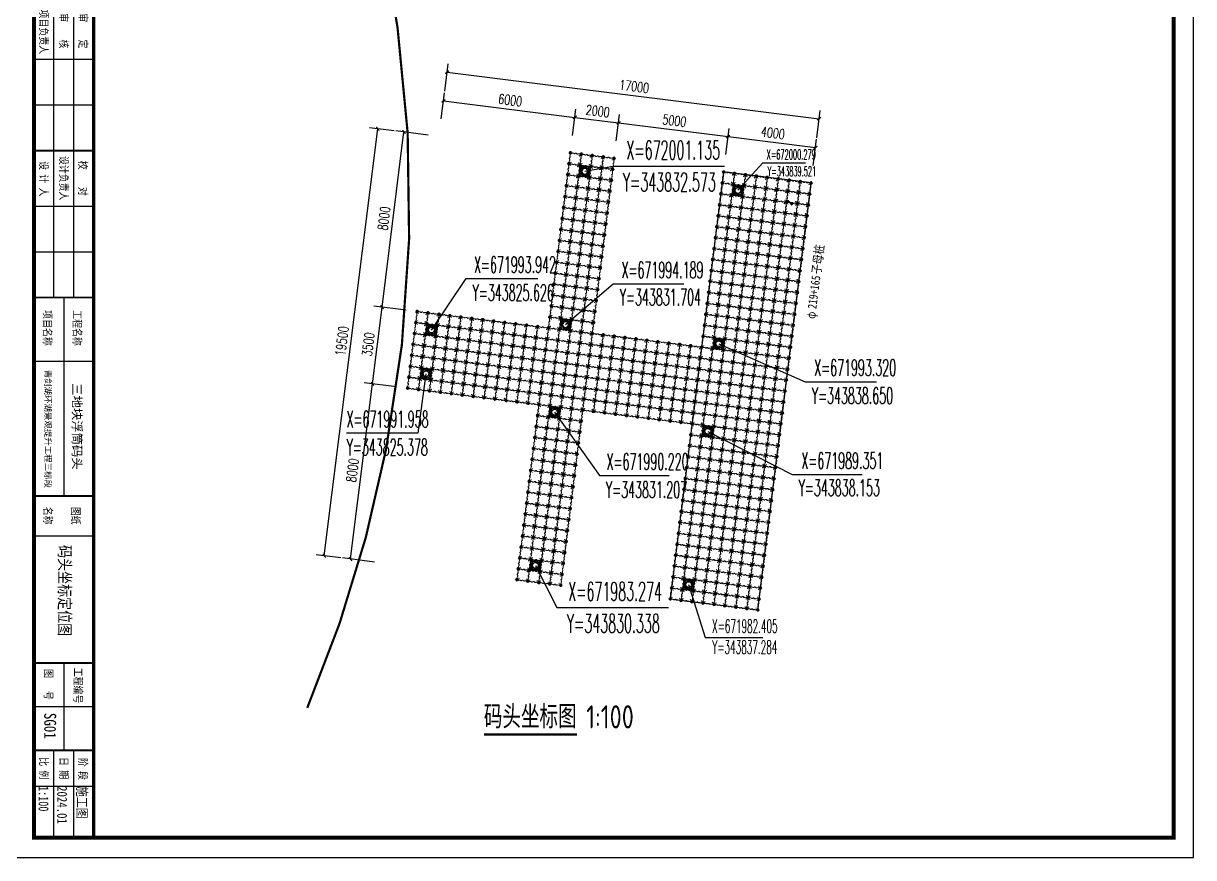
# Model space of a CAD drawing. Extents: x 343640352 to 343860175, y 671810750 to 672046431.
# Drawn here: x 343807129 to 343860175, y 671970036 to 672007836 of the extents above; entities that cross this region are included whole.
import ezdxf

# ---------------------------------------------------------------- set-up
doc = ezdxf.new("R2010")
doc.units = 0
doc.header["$LTSCALE"] = 1000
doc.linetypes.add('DASH', pattern=[0.35, 0.25, -0.1])
doc.layers.add('2维浮筒', color=7, linetype='Continuous', lineweight=5)
for name, color, linetype in [('DIM_COOR', 3, 'Continuous'), ('DIM_SYMB', 3, 'Continuous'), ('PUB_DIM', 3, 'Continuous'), ('PUB_TEXT', 7, 'Continuous'), ('W-_ANTICOLLISION防撞措施', 121, 'Continuous'), ('W-MOUNTING固定方式', 5, 'Continuous'), ('蓝色浮筒', 150, 'Continuous')]:
    doc.layers.add(name, color=color, linetype=linetype)
doc.styles.add('-宋体', font='', dxfattribs={"width": 0.8})
doc.styles.add('_TCH_DIM', font='SIMPLEX.shx', dxfattribs={"width": 0.7, "bigfont": 'GBCBIG.shx'})
doc.styles.add('_TCH_DIM_T3', font='SIMPLEX.shx', dxfattribs={"width": 0.705882, "bigfont": 'hztxt.shx'})
doc.styles.get("Standard").update_dxf_attribs({"font": ''})
doc.styles.add('TSSD_Dimension', font='tssdeng.shx', dxfattribs={"width": 0.8, "bigfont": 'hztxt.shx'})
doc.styles.add('图框', font='')
doc.styles.add('黑体', font='simhei.ttf', dxfattribs={"width": 0.8})
doc.styles.get('-宋体').set_extended_font_data('SimSun')
doc.styles.get('Standard').set_extended_font_data('SimSun')
doc.styles.get('图框').set_extended_font_data('SimSun')
doc.dimstyles.new('_TCH_ARCH&&150', dxfattribs={"dimtxt": 446.25, "dimasz": 150, "dimexe": 375, "dimexo": 450, "dimgap": 189.375, "dimtad": 1, "dimdec": 0, "dimzin": 0, "dimdsep": 46, "dimtxsty": '_TCH_DIM_T3', "dimblk": 'ARCHTICK', "dimcen": 0.09, "dimclrt": 7, "dimazin": 2, "dimtfac": 1, "dimtdec": 0, "dimtix": 1, "dimtmove": 2, "dimatfit": 3, "dimfxl": 0, "dimtolj": 1, "dimtzin": 0, "dimarcsym": 0})

# ---------------------------------------------------------------- blocks, each defined once
blk = doc.blocks.new('$TITLEBLK$00000187')
for p, q in [((-196, 0), (-196, 15)), ((-184.5, 0), (-184.5, 15)), ((-159, 0), (-159, 15)), ((-147.5, 0), (-147.5, 15)), ((-120, 0), (-120, 15)), ((-76, 0), (-76, 15)), ((-33, 0), (-33, 15)), ((-13, 0), (-13, 15)), ((0, 0), (0, 15)), ((-136, 10), (-210, 10)), ((0, 10), (-22, 10)), ((-136, 7.5), (-86, 7.5)), ((-44, 7.5), (-22, 7.5)), ((-136, 5), (-210, 5)), ((0, 5), (-22, 5))]:
    blk.add_line(p, q)
for points, const_width in [([(-408.03, 0), (-408.03, 15), (0, 15)], 0.8), ([(-210, 0), (-210, 15)], 0.5), ([(-173, 0), (-173, 15)], 0.5), ([(-136, 0), (-136, 15)], 0.5), ([(-86, 0), (-86, 15)], 0.5), ([(-44, 0), (-44, 15)], 0.5), ([(-22, 0), (-22, 15)], 0.5)]:
    blk.add_lwpolyline(points, dxfattribs=dict(const_width=const_width))
at = {"style": '图框', "width": 0.8}
for s, p in [('审    定', (-207.53, 11.34)), ('校    对', (-170.43, 11.27)), ('工程名称', (-132.8, 9.86)), ('工程编号', (-42.79, 10.08)), ('阶 段', (-20.12, 11.27)), ('图纸', (-83.31, 9.46)), ('审    核', (-207.55, 6.48)), ('设计负责人', (-171.62, 6.48)), ('日 期', (-20.31, 6.48)), ('项目负责人', (-208.49, 1.42)), ('设 计 人', (-170.33, 1.42)), ('项目名称', (-132.8, 2.36)), ('名称', (-83.31, 2.46)), ('图   号', (-42.46, 2.6)), ('比 例', (-20.27, 1.42))]:
    blk.add_text(s, height=2, dxfattribs=at).set_placement(p)
for tag, p in [('审定人', (-193.68, 10.95)), ('校对', (-155.51, 10.92)), ('审核人', (-193.68, 6.03)), ('设计负责人', (-158.64, 6.23)), ('项目负责人', (-195.69, 1.11)), ('设计人', (-156.48, 1.18))]:
    blk.add_attdef(tag, p, '', height=3)
for tag, p, height, style, width in [('阶段', (-12.96, 10.81), 2.5, '黑体', 0.8), ('图名', (-73.67, 6.22), 3, '-宋体', 0.8), ('日期', (-12.96, 5.8), 2.5, '黑体', 0.8), ('图号', (-31.44, 2.55), 3, '_TCH_DIM', 0.7), ('比例', (-12.96, 1.14), 2.5, '黑体', 0.8)]:
    blk.add_attdef(tag, p, '', height=height, dxfattribs=dict(style=style, width=width))
at = {"layer": 'PUB_TEXT'}
for s, height, p in [('三地块浮筒码头', 2.278, (-114.42, 9.68)), ('青剑湖环湖景观提升工程三标段', 1.519, (-117.82, 2.73))]:
    blk.add_text(s, height=height, dxfattribs=at).set_placement(p)
blk = doc.blocks.new('rgthtyjyuk')
blk.add_lwpolyline([(0, 0), (420, 0), (420, 297), (0, 297)], close=True)
at = {"const_width": 1}
blk.add_lwpolyline([(6.97, 5), (415, 5), (415, 292), (6.97, 292)], close=True, dxfattribs=at)
at = {"const_width": 0.8}
blk.add_lwpolyline([(415, 20), (6.97, 20)], dxfattribs=at)
blk = doc.blocks.new('浮筒')
at = {"layer": '2维浮筒', "color": 150, "lineweight": 0}
for p, q in [((-49, 527), (-27, 549)), ((27, 549), (55, 521)), ((473, 549), (445, 521)), ((527, 549), (549, 527)), ((-49, 473), (-21, 445)), ((-49, 27), (-21, 55)), ((-16, 304), (-16, 326)), ((-16, 196), (-16, 174)), ((-13, 333), (-3, 345)), ((-13, 297), (16, 264)), ((-13, 203), (16, 236)), ((-13, 167), (-3, 155)), ((0, 351), (0, 395)), ((0, 105), (0, 149)), ((19, 242), (19, 258)), ((55, 479), (21, 445)), ((55, 21), (21, 55)), ((149, 500), (105, 500)), ((171, 484), (155, 497)), ((193, 481), (177, 481)), ((199, 484), (232, 513)), ((203, -13), (236, 16)), ((261, 516), (239, 516)), ((258, 19), (242, 19)), ((297, -13), (264, 16)), ((301, 484), (268, 513)), ((307, 481), (323, 481)), ((329, 484), (345, 497)), ((395, 500), (351, 500)), ((479, 445), (445, 479)), ((479, 55), (445, 21)), ((481, 307), (481, 323)), ((481, 193), (481, 177)), ((484, 329), (497, 345)), ((484, 301), (513, 268)), ((484, 199), (513, 232)), ((484, 171), (497, 155)), ((500, 351), (500, 395)), ((500, 105), (500, 149)), ((516, 239), (516, 261)), ((549, 473), (521, 445)), ((549, 27), (521, 55)), ((-27, -49), (-49, -27)), ((27, -49), (55, -21)), ((149, 0), (105, 0)), ((167, -13), (155, -3)), ((196, -16), (174, -16)), ((304, -16), (326, -16)), ((333, -13), (345, -3)), ((395, 0), (351, 0)), ((473, -49), (445, -21)), ((549, -27), (527, -49))]:
    blk.add_line(p, q, dxfattribs=at)
for centre in [(71, 89), (76, 415), (80, 80), (85, 424), (89, 71), (407, 65), (415, 76), (420, 420), (424, 85), (435, 93)]:
    blk.add_circle(centre, 3.5, dxfattribs=at)
for centre, radius, start, end in [((0, 522), 38, 45, 135), ((0, 524), 7, 0, 180), ((500, 522), 38, 45, 135), ((500, 524), 7, 0, 180), ((-22, 500), 38, 135, 225), ((-22, 0), 38, 135, 225), ((-24, 500), 7, 90, 270), ((-24, 0), 7, 90, 270), ((0, 500), 25, 106.2602, 163.7398), ((0, 500), 25, 196.2602, 253.7398), ((0, 0), 25, 106.2602, 163.7398), ((-70, 395), 70, 0, 45), ((-70, 105), 70, 315, 0), ((-6, 326), 10, 137.7263, 180), ((-6, 304), 10, 180, 222.2737), ((-6, 196), 10, 137.7263, 180), ((-6, 174), 10, 180, 222.2737), ((0, 476), 7, 180, 0), ((0, 24), 7, 0, 180), ((-10, 351), 10, 317.7263, 0), ((-10, 149), 10, 0, 42.2737), ((70, 395), 70, 135, 180), ((70, 105), 70, 180, 225), ((0, 500), 25, 16.2602, 73.7398), ((0, 500), 25, 286.2602, 343.7398), ((0, 0), 25, 16.2602, 73.7398), ((9, 258), 10, 0, 42.2737), ((9, 242), 10, 317.7263, 0), ((24, 500), 7, 270, 90), ((24, 0), 7, 270, 90), ((105, 570), 70, 225, 270), ((105, 430), 70, 90, 135), ((105, 70), 70, 225, 270), ((149, 490), 10, 47.7263, 90), ((177, 491), 10, 227.7263, 270), ((193, 491), 10, 270, 312.2737), ((239, 506), 10, 90, 132.2737), ((242, 9), 10, 90, 132.2737), ((258, 9), 10, 47.7263, 90), ((261, 506), 10, 47.7263, 90), ((307, 491), 10, 227.7263, 270), ((323, 491), 10, 270, 312.2737), ((351, 490), 10, 90, 132.2737), ((395, 570), 70, 270, 315), ((395, 430), 70, 45, 90), ((395, 70), 70, 270, 315), ((476, 500), 7, 90, 270), ((476, 0), 7, 90, 270), ((500, 500), 25, 106.2602, 163.7398), ((500, 500), 25, 196.2602, 253.7398), ((500, 0), 25, 106.2602, 163.7398), ((430, 395), 70, 0, 45), ((430, 105), 70, 315, 0), ((491, 323), 10, 137.7263, 180), ((491, 307), 10, 180, 222.2737), ((491, 193), 10, 137.7263, 180), ((491, 177), 10, 180, 222.2737), ((500, 476), 7, 180, 0), ((500, 24), 7, 0, 180), ((490, 351), 10, 317.7263, 0), ((490, 149), 10, 0, 42.2737), ((570, 395), 70, 135, 180), ((570, 105), 70, 180, 225), ((500, 500), 25, 16.2602, 73.7398), ((500, 500), 25, 286.2602, 343.7398), ((500, 0), 25, 16.2602, 73.7398), ((506, 261), 10, 0, 42.2737), ((506, 239), 10, 317.7263, 0), ((524, 500), 7, 270, 90), ((524, 0), 7, 270, 90), ((522, 500), 38, 315, 45), ((522, 0), 38, 315, 45), ((0, -22), 38, 225, 315), ((0, 0), 25, 196.2602, 253.7398), ((0, -24), 7, 180, 0), ((0, 0), 25, 286.2602, 343.7398), ((105, -70), 70, 90, 135), ((149, -10), 10, 47.7263, 90), ((174, -6), 10, 227.7263, 270), ((196, -6), 10, 270, 312.2737), ((304, -6), 10, 227.7263, 270), ((326, -6), 10, 270, 312.2737), ((351, -10), 10, 90, 132.2737), ((395, -70), 70, 45, 90), ((500, -22), 38, 225, 315), ((500, 0), 25, 196.2602, 253.7398), ((500, -24), 7, 180, 0), ((500, 0), 25, 286.2602, 343.7398)]:
    blk.add_arc(centre, radius, start, end, dxfattribs=at)
at = {"layer": '蓝色浮筒'}
for centre, radius, start, end in [((-25, 500), 5, 84.2608, 275.7392), ((-25, 0), 5, 84.2608, 275.7392), ((0, 500), 25, 101.4783, 168.5217), ((0, 500), 25, 191.4783, 258.5217), ((0, 0), 25, 101.4783, 168.5217), ((0, 525), 5, 354.2608, 185.7392), ((0, 475), 5, 174.2608, 5.7392), ((0, 25), 5, 354.2608, 185.7392), ((0, 500), 25, 11.4783, 78.5217), ((0, 500), 25, 281.4783, 348.5217), ((0, 0), 25, 11.4783, 78.5217), ((25, 500), 5, 264.2608, 95.7392), ((25, 0), 5, 264.2608, 95.7392), ((475, 500), 5, 84.2608, 275.7392), ((475, 0), 5, 84.2608, 275.7392), ((500, 500), 25, 101.4783, 168.5217), ((500, 500), 25, 191.4783, 258.5217), ((500, 0), 25, 101.4783, 168.5217), ((500, 525), 5, 354.2608, 185.7392), ((500, 475), 5, 174.2608, 5.7392), ((500, 25), 5, 354.2608, 185.7392), ((500, 500), 25, 11.4783, 78.5217), ((500, 500), 25, 281.4783, 348.5217), ((500, 0), 25, 11.4783, 78.5217), ((525, 500), 5, 264.2608, 95.7392), ((525, 0), 5, 264.2608, 95.7392), ((0, 0), 25, 191.4783, 258.5217), ((0, -25), 5, 174.2608, 5.7392), ((0, 0), 25, 281.4783, 348.5217), ((500, 0), 25, 191.4783, 258.5217), ((500, -25), 5, 174.2608, 5.7392), ((500, 0), 25, 281.4783, 348.5217)]:
    blk.add_arc(centre, radius, start, end, dxfattribs=at)
blk = doc.blocks.new('*U62')
at = {"layer": '蓝色浮筒', "rotation": 180.0000000383531}
blk.add_blockref('浮筒', (250, 250), dxfattribs=at)
blk = doc.blocks.new('*U63')
at = {"layer": 'W-_ANTICOLLISION防撞措施', "color": 0, "linetype": 'ByBlock', "lineweight": -2, "transparency": 16777216}
for p in [(0, 0), (500, 0), (1000, 0), (1500, 0), (2000, 0), (2500, 0), (3000, 0), (3500, 0), (4000, 0), (4500, 0), (5000, 0), (5500, 0), (6000, 0), (6500, 0), (7000, 0), (7500, 0), (8000, 0), (8500, 0), (9000, 0), (9500, 0), (10000, 0), (10500, 0), (11000, 0), (11500, 0), (12000, 0), (12500, 0), (13000, 0), (13500, 0), (14000, 0), (14500, 0), (15000, 0), (15500, 0), (16000, 0), (16500, 0), (17000, 0), (17500, 0), (18000, 0), (18500, 0), (19000, 0), (0, -500), (500, -500), (1000, -500), (1500, -500), (2000, -500), (2500, -500), (3000, -500), (3500, -500), (4000, -500), (4500, -500), (5000, -500), (5500, -500), (6000, -500), (6500, -500), (7000, -500), (7500, -500), (8000, -500), (8500, -500), (9000, -500), (9500, -500), (10000, -500), (10500, -500), (11000, -500), (11500, -500), (12000, -500), (12500, -500), (13000, -500), (13500, -500), (14000, -500), (14500, -500), (15000, -500), (15500, -500), (16000, -500), (16500, -500), (17000, -500), (17500, -500), (18000, -500), (18500, -500), (19000, -500), (0, -1000), (500, -1000), (1000, -1000), (1500, -1000), (2000, -1000), (2500, -1000), (3000, -1000), (3500, -1000), (4000, -1000), (4500, -1000), (5000, -1000), (5500, -1000), (6000, -1000), (6500, -1000), (7000, -1000), (7500, -1000), (8000, -1000), (8500, -1000), (9000, -1000), (9500, -1000), (10000, -1000), (10500, -1000), (11000, -1000), (11500, -1000), (12000, -1000), (12500, -1000), (13000, -1000), (13500, -1000), (14000, -1000), (14500, -1000), (15000, -1000), (15500, -1000), (16000, -1000), (16500, -1000), (17000, -1000), (17500, -1000), (18000, -1000), (18500, -1000), (19000, -1000), (0, -1500), (500, -1500), (1000, -1500), (1500, -1500), (2000, -1500), (2500, -1500), (3000, -1500), (3500, -1500), (4000, -1500), (4500, -1500), (5000, -1500), (5500, -1500), (6000, -1500), (6500, -1500), (7000, -1500), (7500, -1500), (8000, -1500), (8500, -1500), (9000, -1500), (9500, -1500), (10000, -1500), (10500, -1500), (11000, -1500), (11500, -1500), (12000, -1500), (12500, -1500), (13000, -1500), (13500, -1500), (14000, -1500), (14500, -1500), (15000, -1500), (15500, -1500), (16000, -1500), (16500, -1500), (17000, -1500), (17500, -1500), (18000, -1500), (18500, -1500), (19000, -1500), (0, -2000), (500, -2000), (1000, -2000), (1500, -2000), (2000, -2000), (2500, -2000), (3000, -2000), (3500, -2000), (4000, -2000), (4500, -2000), (5000, -2000), (5500, -2000), (6000, -2000), (6500, -2000), (7000, -2000), (7500, -2000), (8000, -2000), (8500, -2000), (9000, -2000), (9500, -2000), (10000, -2000), (10500, -2000), (11000, -2000), (11500, -2000), (12000, -2000), (12500, -2000), (13000, -2000), (13500, -2000), (14000, -2000), (14500, -2000), (15000, -2000), (15500, -2000), (16000, -2000), (16500, -2000), (17000, -2000), (17500, -2000), (18000, -2000), (18500, -2000), (19000, -2000), (0, -2500), (500, -2500), (1000, -2500), (1500, -2500), (2000, -2500), (2500, -2500), (3000, -2500), (3500, -2500), (4000, -2500), (4500, -2500), (5000, -2500), (5500, -2500), (6000, -2500), (6500, -2500), (7000, -2500), (7500, -2500), (8000, -2500), (8500, -2500), (9000, -2500), (9500, -2500), (10000, -2500), (10500, -2500), (11000, -2500), (11500, -2500), (12000, -2500), (12500, -2500), (13000, -2500), (13500, -2500), (14000, -2500), (14500, -2500), (15000, -2500), (15500, -2500), (16000, -2500), (16500, -2500), (17000, -2500), (17500, -2500), (18000, -2500), (18500, -2500), (19000, -2500), (0, -3000), (500, -3000), (1000, -3000), (1500, -3000), (2000, -3000), (2500, -3000), (3000, -3000), (3500, -3000), (4000, -3000), (4500, -3000), (5000, -3000), (5500, -3000), (6000, -3000), (6500, -3000), (7000, -3000), (7500, -3000), (8000, -3000), (8500, -3000), (9000, -3000), (9500, -3000), (10000, -3000), (10500, -3000), (11000, -3000), (11500, -3000), (12000, -3000), (12500, -3000), (13000, -3000), (13500, -3000), (14000, -3000), (14500, -3000), (15000, -3000), (15500, -3000), (16000, -3000), (16500, -3000), (17000, -3000), (17500, -3000), (18000, -3000), (18500, -3000), (19000, -3000), (0, -3500), (500, -3500), (1000, -3500), (1500, -3500), (2000, -3500), (2500, -3500), (3000, -3500), (3500, -3500), (4000, -3500), (4500, -3500), (5000, -3500), (5500, -3500), (6000, -3500), (6500, -3500), (7000, -3500), (7500, -3500), (8000, -3500), (8500, -3500), (9000, -3500), (9500, -3500), (10000, -3500), (10500, -3500), (11000, -3500), (11500, -3500), (12000, -3500), (12500, -3500), (13000, -3500), (13500, -3500), (14000, -3500), (14500, -3500), (15000, -3500), (15500, -3500), (16000, -3500), (16500, -3500), (17000, -3500), (17500, -3500), (18000, -3500), (18500, -3500), (19000, -3500)]:
    blk.add_blockref('*U62', p, dxfattribs=at)
blk = doc.blocks.new('*U66')
at = {"layer": '蓝色浮筒', "rotation": 180.0000000383531}
blk.add_blockref('浮筒', (250, 250), dxfattribs=at)
blk = doc.blocks.new('*U69')
at = {"layer": 'W-_ANTICOLLISION防撞措施', "color": 0, "linetype": 'ByBlock', "lineweight": -2, "transparency": 16777216}
for p in [(0, 0), (500, 0), (1000, 0), (1500, 0), (2000, 0), (2500, 0), (3000, 0), (0, -500), (500, -500), (1000, -500), (1500, -500), (2000, -500), (2500, -500), (3000, -500), (0, -1000), (500, -1000), (1000, -1000), (1500, -1000), (2000, -1000), (2500, -1000), (3000, -1000), (0, -1500), (500, -1500), (1000, -1500), (1500, -1500), (2000, -1500), (2500, -1500), (3000, -1500), (0, -2000), (500, -2000), (1000, -2000), (1500, -2000), (2000, -2000), (2500, -2000), (3000, -2000), (0, -2500), (500, -2500), (1000, -2500), (1500, -2500), (2000, -2500), (2500, -2500), (3000, -2500), (0, -3000), (500, -3000), (1000, -3000), (1500, -3000), (2000, -3000), (2500, -3000), (3000, -3000), (0, -3500), (0, -4000), (500, -3500), (500, -4000), (1000, -3500), (1000, -4000), (1500, -3500), (1500, -4000), (2000, -3500), (2000, -4000), (2500, -3500), (2500, -4000), (3000, -3500), (3000, -4000), (0, -4500), (500, -4500), (1000, -4500), (1500, -4500), (2000, -4500), (2500, -4500), (3000, -4500), (0, -5000), (500, -5000), (1000, -5000), (1500, -5000), (2000, -5000), (2500, -5000), (3000, -5000), (0, -5500), (500, -5500), (1000, -5500), (1500, -5500), (2000, -5500), (2500, -5500), (3000, -5500), (0, -6000), (500, -6000), (1000, -6000), (1500, -6000), (2000, -6000), (2500, -6000), (3000, -6000), (0, -6500), (500, -6500), (1000, -6500), (1500, -6500), (2000, -6500), (2500, -6500), (3000, -6500), (0, -7000), (500, -7000), (1000, -7000), (1500, -7000), (2000, -7000), (2500, -7000), (3000, -7000), (0, -7500), (500, -7500), (1000, -7500), (1500, -7500), (2000, -7500), (2500, -7500), (3000, -7500), (0, -8000), (500, -8000), (1000, -8000), (1500, -8000), (2000, -8000), (2500, -8000), (3000, -8000), (0, -8500), (500, -8500), (1000, -8500), (1500, -8500), (2000, -8500), (2500, -8500), (3000, -8500), (0, -9000), (500, -9000), (1000, -9000), (1500, -9000), (2000, -9000), (2500, -9000), (3000, -9000), (0, -9500), (500, -9500), (1000, -9500), (1500, -9500), (2000, -9500), (2500, -9500), (3000, -9500), (0, -10000), (500, -10000), (1000, -10000), (1500, -10000), (2000, -10000), (2500, -10000), (3000, -10000), (0, -10500), (500, -10500), (1000, -10500), (1500, -10500), (2000, -10500), (2500, -10500), (3000, -10500), (0, -11000), (500, -11000), (1000, -11000), (1500, -11000), (2000, -11000), (2500, -11000), (3000, -11000), (0, -11500), (500, -11500), (1000, -11500), (1500, -11500), (2000, -11500), (2500, -11500), (3000, -11500), (0, -12000), (0, -12500), (500, -12000), (500, -12500), (1000, -12000), (1000, -12500), (1500, -12000), (1500, -12500), (2000, -12000), (2000, -12500), (2500, -12000), (2500, -12500), (3000, -12000), (3000, -12500)]:
    blk.add_blockref('*U66', p, dxfattribs=at)
blk = doc.blocks.new('*U64')
at = {"layer": '蓝色浮筒', "rotation": 180.0000000383531}
blk.add_blockref('浮筒', (250, 250), dxfattribs=at)
blk = doc.blocks.new('*U65')
at = {"layer": 'W-_ANTICOLLISION防撞措施', "color": 0, "linetype": 'ByBlock', "lineweight": -2, "transparency": 16777216}
for p in [(0, 0), (500, 0), (1000, 0), (1500, 0), (2000, 0), (2500, 0), (3000, 0), (3500, 0), (4000, 0), (4500, 0), (5000, 0), (5500, 0), (6000, 0), (6500, 0), (7000, 0), (7500, 0), (0, -500), (500, -500), (1000, -500), (1500, -500), (2000, -500), (2500, -500), (3000, -500), (3500, -500), (4000, -500), (4500, -500), (5000, -500), (5500, -500), (6000, -500), (6500, -500), (7000, -500), (7500, -500), (0, -1000), (500, -1000), (1000, -1000), (1500, -1000), (2000, -1000), (2500, -1000), (3000, -1000), (3500, -1000), (4000, -1000), (4500, -1000), (5000, -1000), (5500, -1000), (6000, -1000), (6500, -1000), (7000, -1000), (7500, -1000), (0, -1500), (500, -1500), (1000, -1500), (1500, -1500), (2000, -1500), (2500, -1500), (3000, -1500), (3500, -1500), (4000, -1500), (4500, -1500), (5000, -1500), (5500, -1500), (6000, -1500), (6500, -1500), (7000, -1500), (7500, -1500)]:
    blk.add_blockref('*U64', p, dxfattribs=at)
blk = doc.blocks.new('*U134')
at = {"color": 8, "linetype": 'Continuous', "lineweight": 15}
for p, q in [((-1, 2), (-2, 1)), ((0, 1), (0, -1)), ((-1, -2), (-2, -1))]:
    blk.add_line(p, q, dxfattribs=at)
at = {"color": 7, "linetype": 'Continuous', "lineweight": 15}
for p, q in [((16, 1), (0, 1)), ((0, 0), (19, 0)), ((16, 1), (16, 0)), ((19, -1), (19, 0)), ((0, -1), (19, -1))]:
    blk.add_line(p, q, dxfattribs=at)
for centre, radius, start, end in [((-3, 0), 2.9, 41.3178, 318.6822), ((-3, 0), 1.45, 41.3178, 318.6822), ((0, 3), 2.82, 221.3178, 270), ((0, -3), 2.82, 90, 138.6822), ((0, 3), 1.37, 221.3178, 270), ((0, -3), 1.37, 90, 138.6822)]:
    blk.add_arc(centre, radius, start, end, dxfattribs=at)
blk = doc.blocks.new('*U135')
blk.add_lwpolyline([(-12, 0), (-12, 2.5), (12, 2.5), (12, 0)], close=True)
blk = doc.blocks.new('无头销轴_B型_D12X150')
at = {"color": 0}
for p, q in [((-72, 6), (-72, -6)), ((72, 6), (72, -6))]:
    blk.add_line(p, q, dxfattribs=at)
blk.add_lwpolyline([(-75, 4), (-75, -4), (-72, -6), (72, -6), (75, -4), (75, 4), (72, 6), (-72, 6)], close=True, dxfattribs=at)
for centre in [(-70, 0), (70, 0)]:
    blk.add_circle(centre, 1.6, dxfattribs=at)
blk = doc.blocks.new('sdf')
at = {"layer": 'W-MOUNTING固定方式', "color": 0}
for p, q in [((43108, -2622), (43108, -2815)), ((43285, -2497), (43283, -2500)), ((43378, -2500), (43283, -2500)), ((43283, -2574), (43283, -2500)), ((43283, -2574), (43378, -2574)), ((43283, -2574), (43285, -2577)), ((43285, -2497), (43376, -2497)), ((43376, -2577), (43285, -2577)), ((43376, -2497), (43378, -2500)), ((43378, -2574), (43376, -2577)), ((43378, -2500), (43378, -2574)), ((43109, -2673), (43112, -2671)), ((43109, -2764), (43109, -2673)), ((43109, -2764), (43112, -2766)), ((43112, -2671), (43112, -2766)), ((43112, -2671), (43186, -2671)), ((43186, -2766), (43112, -2766)), ((43186, -2766), (43186, -2671)), ((43186, -2671), (43189, -2673)), ((43186, -2766), (43189, -2764)), ((43189, -2673), (43189, -2764)), ((43283, -2863), (43285, -2860)), ((43378, -2863), (43283, -2863)), ((43283, -2937), (43283, -2863)), ((43283, -2937), (43378, -2937)), ((43285, -2940), (43283, -2937)), ((43285, -2860), (43376, -2860)), ((43375, -2940), (43285, -2940)), ((43375, -2940), (43378, -2937)), ((43378, -2863), (43376, -2860)), ((43378, -2863), (43378, -2937)), ((43475, -2671), (43472, -2673)), ((43472, -2764), (43472, -2673)), ((43475, -2766), (43472, -2764)), ((43475, -2671), (43475, -2766)), ((43475, -2671), (43549, -2671)), ((43549, -2766), (43475, -2766)), ((43549, -2766), (43549, -2671)), ((43552, -2674), (43549, -2671)), ((43552, -2764), (43549, -2766)), ((43552, -2674), (43552, -2764))]:
    blk.add_line(p, q, dxfattribs=at)
at = {"layer": 'W-MOUNTING固定方式', "color": 6}
for points in [[(43123, -2568), (43052, -2497, -0.414214), (43052, -2441), (43052, -2441, -0.414214), (43109, -2441), (43179, -2511)], [(43538, -2568), (43609, -2497, 0.414214), (43609, -2441), (43609, -2441, 0.414214), (43552, -2441), (43482, -2511)], [(43123, -2870), (43052, -2941, 0.414214), (43052, -2997), (43052, -2997, 0.414214), (43109, -2997), (43179, -2927)], [(43538, -2870), (43609, -2941, -0.414214), (43609, -2997), (43609, -2997, -0.414214), (43552, -2997), (43482, -2927)]]:
    blk.add_lwpolyline(points, format="xyb", dxfattribs=at)
at = {"layer": 'W-MOUNTING固定方式'}
for points in [[(43194, -2941), (43467, -2941), (43553, -2856), (43553, -2582), (43467, -2496), (43194, -2496), (43108, -2582), (43108, -2856)], [(43219, -2881), (43442, -2881), (43493, -2831), (43493, -2607), (43442, -2556), (43219, -2556), (43168, -2607), (43168, -2831)]]:
    blk.add_lwpolyline(points, close=True, dxfattribs=at)
at = {"layer": 'W-MOUNTING固定方式', "color": 0}
for points in [[(43272, -2496), (43272, -2537), (43272, -2557), (43281, -2557), (43281, -2537), (43281, -2496)], [(43380, -2496), (43380, -2537), (43380, -2557), (43389, -2557), (43389, -2537), (43389, -2496)], [(43108, -2669), (43149, -2669), (43169, -2669), (43169, -2660), (43149, -2660), (43108, -2660)], [(43108, -2777), (43149, -2777), (43169, -2777), (43169, -2768), (43149, -2768), (43108, -2768)], [(43281, -2941), (43281, -2900), (43281, -2880), (43272, -2880), (43272, -2900), (43272, -2941)], [(43389, -2941), (43389, -2900), (43389, -2880), (43380, -2880), (43380, -2900), (43380, -2941)], [(43553, -2660), (43512, -2660), (43492, -2660), (43492, -2669), (43512, -2669), (43553, -2669)], [(43553, -2768), (43512, -2768), (43492, -2768), (43492, -2777), (43512, -2777), (43553, -2777)]]:
    blk.add_lwpolyline(points, dxfattribs=at)
at = {"layer": 'W-MOUNTING固定方式', "color": 5}
for centre in [(43080, -2469), (43580, -2469), (43080, -2969), (43580, -2969)]:
    blk.add_circle(centre, 7, dxfattribs=at)
at = {"layer": 'W-MOUNTING固定方式'}
for radius in [136, 130]:
    blk.add_circle((43330, -2719), radius, dxfattribs=at)
at = {"layer": 'W-MOUNTING固定方式', "color": 0, "xscale": -1}
for name, p, rotation in [('*U134', (43143, -2649), 180), ('*U135', (43389, -2537), 270.0000000000001), ('*U134', (43400, -2531), 90.00000000000007), ('*U134', (43261, -2906), 270), ('*U135', (43272, -2900), 90), ('*U135', (43512, -2777), 180)]:
    blk.add_blockref(name, p, dxfattribs=dict(at, rotation=rotation))
at = {"layer": 'W-MOUNTING固定方式', "color": 0}
for name, p, rotation in [('无头销轴_B型_D12X150', (43149, -2719), 90), ('*U134', (43261, -2531), 270.0000000000001), ('*U135', (43272, -2537), 90.00000000000004), ('*U134', (43518, -2649), 180), ('无头销轴_B型_D12X150', (43512, -2719), 270), ('*U135', (43149, -2777), 180), ('无头销轴_B型_D12X150', (43330, -2900), 180), ('*U135', (43389, -2900), 270), ('*U134', (43400, -2906), 90.00000000000001)]:
    blk.add_blockref(name, p, dxfattribs=dict(at, rotation=rotation))
for name, p in [('无头销轴_B型_D12X150', (43330, -2537)), ('*U134', (43143, -2788)), ('*U135', (43512, -2660))]:
    blk.add_blockref(name, p, dxfattribs=at)
at = {"layer": 'W-MOUNTING固定方式', "color": 0, "xscale": -1}
for name, p in [('*U135', (43149, -2660)), ('*U134', (43518, -2788))]:
    blk.add_blockref(name, p, dxfattribs=at)
blk = doc.blocks.new('*U67')
at = {"layer": '蓝色浮筒', "rotation": 180.0000000383531}
blk.add_blockref('浮筒', (250, 250), dxfattribs=at)
blk = doc.blocks.new('*U68')
at = {"layer": 'W-_ANTICOLLISION防撞措施', "color": 0, "linetype": 'ByBlock', "lineweight": -2, "transparency": 16777216}
for p in [(0, 0), (500, 0), (1000, 0), (1500, 0), (2000, 0), (2500, 0), (3000, 0), (3500, 0), (4000, 0), (4500, 0), (5000, 0), (5500, 0), (6000, 0), (6500, 0), (7000, 0), (7500, 0), (0, -500), (500, -500), (1000, -500), (1500, -500), (2000, -500), (2500, -500), (3000, -500), (3500, -500), (4000, -500), (4500, -500), (5000, -500), (5500, -500), (6000, -500), (6500, -500), (7000, -500), (7500, -500), (0, -1000), (500, -1000), (1000, -1000), (1500, -1000), (2000, -1000), (2500, -1000), (3000, -1000), (3500, -1000), (4000, -1000), (4500, -1000), (5000, -1000), (5500, -1000), (6000, -1000), (6500, -1000), (7000, -1000), (7500, -1000), (0, -1500), (500, -1500), (1000, -1500), (1500, -1500), (2000, -1500), (2500, -1500), (3000, -1500), (3500, -1500), (4000, -1500), (4500, -1500), (5000, -1500), (5500, -1500), (6000, -1500), (6500, -1500), (7000, -1500), (7500, -1500)]:
    blk.add_blockref('*U67', p, dxfattribs=at)
blk = doc.blocks.new('_ArchTick')
at = {"color": 0, "linetype": 'ByBlock', "const_width": 0.4}
blk.add_lwpolyline([(-0.5, -0.5), (0.5, 0.5)], dxfattribs=at)
blk = doc.blocks.new('*D207')
at = {"layer": 'Defpoints', "color": 0, "transparency": 16777216}
for p in [(343823189, 672003065), (343824380, 672002916), (343821959, 671983567)]:
    blk.add_point(p, dxfattribs=at)
at = {"layer": 'PUB_DIM', "color": 0, "lineweight": -2, "transparency": 16777216}
for p, q in [((343820768, 671983716), (343823189, 672003065)), ((343823934, 672002972), (343822817, 672003111)), ((343821512, 671983623), (343820396, 671983762))]:
    blk.add_line(p, q, dxfattribs=at)
at = {"layer": 'PUB_DIM', "color": 0, "lineweight": -2, "transparency": 16777216, "xscale": 150, "yscale": 150, "zscale": 150}
for p, rotation in [((343823189, 672003065), 82.8679431327094), ((343820768, 671983716), 262.8679431327094)]:
    blk.add_blockref('_ArchTick', p, dxfattribs=dict(at, rotation=rotation))
at = {"layer": 'PUB_DIM', "color": 7, "transparency": 16777216, "insert": (343821569, 671993442), "char_height": 446.2, "attachment_point": 5, "rotation": 82.8679, "style": '_TCH_DIM_T3'}
blk.add_mtext('\\A1;19500', dxfattribs=at)
blk = doc.blocks.new('*D208')
at = {"layer": 'Defpoints', "color": 0, "transparency": 16777216}
for p in [(343826169, 672004322), (343843201, 672003518), (343843038, 672002212)]:
    blk.add_point(p, dxfattribs=at)
at = {"layer": 'PUB_DIM', "color": 0, "lineweight": -2, "transparency": 16777216}
for p, q in [((343826225, 672004769), (343826379, 672006001)), ((343826333, 672005628), (343843201, 672003518)), ((343843094, 672002658), (343843248, 672003890))]:
    blk.add_line(p, q, dxfattribs=at)
at = {"layer": 'PUB_DIM', "color": 0, "lineweight": -2, "transparency": 16777216, "xscale": 150, "yscale": 150, "zscale": 150}
for p, rotation in [((343826333, 672005628), 172.8679431327924), ((343843201, 672003518), 352.8679431327925)]:
    blk.add_blockref('_ArchTick', p, dxfattribs=dict(at, rotation=rotation))
at = {"layer": 'PUB_DIM', "color": 7, "transparency": 16777216, "insert": (343834818, 672004982), "char_height": 446.2, "attachment_point": 5, "rotation": 352.8679, "style": '_TCH_DIM_T3'}
blk.add_mtext('\\A1;17000', dxfattribs=at)
blk = doc.blocks.new('*D209')
at = {"layer": 'Defpoints', "color": 0, "transparency": 16777216}
for p in [(343843038, 672002212), (343838911, 672001449), (343842880, 672000952)]:
    blk.add_point(p, dxfattribs=at)
at = {"layer": 'PUB_DIM', "color": 0, "lineweight": -2, "transparency": 16777216}
for p, q in [((343838967, 672001895), (343839115, 672003080)), ((343839069, 672002708), (343843038, 672002212)), ((343842936, 672001398), (343843084, 672002584))]:
    blk.add_line(p, q, dxfattribs=at)
at = {"layer": 'PUB_DIM', "color": 0, "lineweight": -2, "transparency": 16777216, "xscale": 150, "yscale": 150, "zscale": 150}
for p, rotation in [((343839069, 672002708), 172.8679431336272), ((343843038, 672002212), 352.8679431336272)]:
    blk.add_blockref('_ArchTick', p, dxfattribs=dict(at, rotation=rotation))
at = {"layer": 'PUB_DIM', "color": 7, "transparency": 16777216, "insert": (343841105, 672002869), "char_height": 446.2, "attachment_point": 5, "rotation": 352.8679, "style": '_TCH_DIM_T3'}
blk.add_mtext('\\A1;4000', dxfattribs=at)
blk = doc.blocks.new('*D210')
at = {"layer": 'Defpoints', "color": 0, "transparency": 16777216}
for p in [(343839069, 672002708), (343833950, 672002069), (343838911, 672001449)]:
    blk.add_point(p, dxfattribs=at)
at = {"layer": 'PUB_DIM', "color": 0, "lineweight": -2, "transparency": 16777216}
for p, q in [((343834006, 672002516), (343834154, 672003701)), ((343834107, 672003329), (343839069, 672002708)), ((343838967, 672001895), (343839115, 672003080))]:
    blk.add_line(p, q, dxfattribs=at)
at = {"layer": 'PUB_DIM', "color": 0, "lineweight": -2, "transparency": 16777216, "xscale": 150, "yscale": 150, "zscale": 150}
for p, rotation in [((343834107, 672003329), 172.8679431322293), ((343839069, 672002708), 352.8679431322294)]:
    blk.add_blockref('_ArchTick', p, dxfattribs=dict(at, rotation=rotation))
at = {"layer": 'PUB_DIM', "color": 7, "transparency": 16777216, "insert": (343836639, 672003428), "char_height": 446.2, "attachment_point": 5, "rotation": 352.8679, "style": '_TCH_DIM_T3'}
blk.add_mtext('\\A1;5000', dxfattribs=at)
blk = doc.blocks.new('*D211')
at = {"layer": 'Defpoints', "color": 0, "transparency": 16777216}
for p in [(343834107, 672003329), (343831965, 672002318), (343833950, 672002069)]:
    blk.add_point(p, dxfattribs=at)
at = {"layer": 'PUB_DIM', "color": 0, "lineweight": -2, "transparency": 16777216}
for p, q in [((343832021, 672002764), (343832169, 672003949)), ((343832123, 672003577), (343834107, 672003329)), ((343834006, 672002516), (343834154, 672003701))]:
    blk.add_line(p, q, dxfattribs=at)
at = {"layer": 'PUB_DIM', "color": 0, "lineweight": -2, "transparency": 16777216, "xscale": 150, "yscale": 150, "zscale": 150}
for p, rotation in [((343832123, 672003577), 172.8679431312985), ((343834107, 672003329), 352.8679431312986)]:
    blk.add_blockref('_ArchTick', p, dxfattribs=dict(at, rotation=rotation))
at = {"layer": 'PUB_DIM', "color": 7, "transparency": 16777216, "insert": (343833166, 672003863), "char_height": 446.2, "attachment_point": 5, "rotation": 352.8679, "style": '_TCH_DIM_T3'}
blk.add_mtext('\\A1;2000', dxfattribs=at)
blk = doc.blocks.new('*D212')
at = {"layer": 'Defpoints', "color": 0, "transparency": 16777216}
for p in [(343832123, 672003577), (343826012, 672003063), (343831965, 672002318)]:
    blk.add_point(p, dxfattribs=at)
at = {"layer": 'PUB_DIM', "color": 0, "lineweight": -2, "transparency": 16777216}
for p, q in [((343826068, 672003509), (343826216, 672004694)), ((343826169, 672004322), (343832123, 672003577)), ((343832021, 672002764), (343832169, 672003949))]:
    blk.add_line(p, q, dxfattribs=at)
at = {"layer": 'PUB_DIM', "color": 0, "lineweight": -2, "transparency": 16777216, "xscale": 150, "yscale": 150, "zscale": 150}
for p, rotation in [((343826169, 672004322), 172.8679431332032), ((343832123, 672003577), 352.8679431332032)]:
    blk.add_blockref('_ArchTick', p, dxfattribs=dict(at, rotation=rotation))
at = {"layer": 'PUB_DIM', "color": 7, "transparency": 16777216, "insert": (343829197, 672004359), "char_height": 446.2, "attachment_point": 5, "rotation": 352.8679, "style": '_TCH_DIM_T3'}
blk.add_mtext('\\A1;6000', dxfattribs=at)
blk = doc.blocks.new('*D213')
at = {"layer": 'Defpoints', "color": 0, "transparency": 16777216}
for p in [(343824380, 672002916), (343825918, 672002723), (343824925, 671994785)]:
    blk.add_point(p, dxfattribs=at)
at = {"layer": 'PUB_DIM', "color": 0, "lineweight": -2, "transparency": 16777216}
for p, q in [((343823387, 671994978), (343824380, 672002916)), ((343825472, 672002779), (343824008, 672002962)), ((343824478, 671994841), (343823015, 671995024))]:
    blk.add_line(p, q, dxfattribs=at)
at = {"layer": 'PUB_DIM', "color": 0, "lineweight": -2, "transparency": 16777216, "xscale": 150, "yscale": 150, "zscale": 150}
for p, rotation in [((343824380, 672002916), 82.86794313278004), ((343823387, 671994978), 262.8679431327801)]:
    blk.add_blockref('_ArchTick', p, dxfattribs=dict(at, rotation=rotation))
at = {"layer": 'PUB_DIM', "color": 7, "transparency": 16777216, "insert": (343823474, 671998998), "char_height": 446.2, "attachment_point": 5, "rotation": 82.8679, "style": '_TCH_DIM_T3'}
blk.add_mtext('\\A1;8000', dxfattribs=at)
blk = doc.blocks.new('*D214')
at = {"layer": 'Defpoints', "color": 0, "transparency": 16777216}
for p in [(343823387, 671994978), (343824925, 671994785), (343824490, 671991312)]:
    blk.add_point(p, dxfattribs=at)
at = {"layer": 'PUB_DIM', "color": 0, "lineweight": -2, "transparency": 16777216}
for p, q in [((343822952, 671991505), (343823387, 671994978)), ((343824478, 671994841), (343823015, 671995024)), ((343824044, 671991368), (343822580, 671991551))]:
    blk.add_line(p, q, dxfattribs=at)
at = {"layer": 'PUB_DIM', "color": 0, "lineweight": -2, "transparency": 16777216, "xscale": 150, "yscale": 150, "zscale": 150}
for p, rotation in [((343823387, 671994978), 82.86794313262872), ((343822952, 671991505), 262.8679431326287)]:
    blk.add_blockref('_ArchTick', p, dxfattribs=dict(at, rotation=rotation))
at = {"layer": 'PUB_DIM', "color": 7, "transparency": 16777216, "insert": (343822760, 671993293), "char_height": 446.2, "attachment_point": 5, "rotation": 82.8679, "style": '_TCH_DIM_T3'}
blk.add_mtext('\\A1;3500', dxfattribs=at)
blk = doc.blocks.new('*D215')
at = {"layer": 'Defpoints', "color": 0, "transparency": 16777216}
for p in [(343822952, 671991505), (343824490, 671991312), (343823497, 671983374)]:
    blk.add_point(p, dxfattribs=at)
at = {"layer": 'PUB_DIM', "color": 0, "lineweight": -2, "transparency": 16777216}
for p, q in [((343821959, 671983567), (343822952, 671991505)), ((343824044, 671991368), (343822580, 671991551)), ((343823050, 671983430), (343821587, 671983613))]:
    blk.add_line(p, q, dxfattribs=at)
at = {"layer": 'PUB_DIM', "color": 0, "lineweight": -2, "transparency": 16777216, "xscale": 150, "yscale": 150, "zscale": 150}
for p, rotation in [((343822952, 671991505), 82.86794313267403), ((343821959, 671983567), 262.867943132674)]:
    blk.add_blockref('_ArchTick', p, dxfattribs=dict(at, rotation=rotation))
at = {"layer": 'PUB_DIM', "color": 7, "transparency": 16777216, "insert": (343822046, 671987587), "char_height": 446.2, "attachment_point": 5, "rotation": 82.8679, "style": '_TCH_DIM_T3'}
blk.add_mtext('\\A1;8000', dxfattribs=at)

msp = doc.modelspace()

# ---------------------------------------------------------------- linework, layer by layer
at = {"linetype": 'DASH', "const_width": 100}
msp.add_lwpolyline([(343819996.2, 671976820.8, 0.0523608), (343823565.4, 671988522.3, 0.0822592), (343824087.5, 672007657.6, 0.0475368), (343819016.5, 672029528.4, 0.0077284), (343817849.9, 672032816.4, 0.009165), (343817978.5, 672032944.2), (343826111, 672035977.9)], format="xyb", dxfattribs=at)
msp.add_lwpolyline([(343838867.9, 672001103.1), (343836446.9, 671981753.9), (343840415.9, 671981257.3), (343842837, 672000606.4)], close=True)
at = {"layer": 'DIM_COOR', "color": 3}
for p, q in [((343832573.2, 672001134.8), (343833842.8, 672001372.4)), ((343833842.8, 672001372.4), (343838902.8, 672001372.4)), ((343839520.6, 672000278.6), (343840646.1, 672001516)), ((343840646.1, 672001516), (343842579.6, 672001516)), ((343825626.3, 671993941.7), (343827192, 671996273.1)), ((343827192, 671996273.1), (343830446, 671996273.1)), ((343831704.1, 671994189), (343833868.7, 671996028.8)), ((343833868.7, 671996028.8), (343837062.3, 671996028.8)), ((343838649.9, 671993319.9), (343842572.8, 671991599.5)), ((343825378, 671991957.2), (343825011.9, 671989270)), ((343842572.8, 671991599.5), (343845807.1, 671991599.5)), ((343831207.4, 671990220), (343833243.8, 671987343.3)), ((343825011.9, 671989270), (343821777.9, 671989270)), ((343838153.3, 671989350.9), (343841981.9, 671987389.7)), ((343833243.8, 671987343.3), (343836396.9, 671987343.3)), ((343841981.9, 671987389.7), (343845151.8, 671987389.7)), ((343830338.3, 671983274.1), (343831304, 671981373.2)), ((343837284.2, 671982405), (343838032.5, 671980015.3)), ((343831304, 671981373.2), (343836364, 671981373.2)), ((343838032.5, 671980015.3), (343840652, 671980015.3))]:
    msp.add_line(p, q, dxfattribs=at)
at = {"layer": 'DIM_SYMB'}
msp.add_lwpolyline([(343843134.5, 671994115.2, 0, 0, 0), (343843625.6, 671998039.9, 0, 0, 0), (343841670.1, 671999921, 0, 120, 0), (343841994.4, 671999609, 0, 0, 0)], format="xyseb", dxfattribs=at)
at = {"layer": 'DIM_SYMB', "const_width": 105}
msp.add_lwpolyline([(343828002, 671975609), (343832220.2, 671975609)], dxfattribs=at)

# ---------------------------------------------------------------- block references
at = {"xscale": 180, "yscale": 180, "zscale": 180, "rotation": 270}
msp.add_blockref('rgthtyjyuk', (343806714.6, 672045636), dxfattribs=at)
ref = msp.add_blockref('$TITLEBLK$00000187', (343807614.6, 671970936), dxfattribs=dict(xscale=180, yscale=180, zscale=180, rotation=270))
ref.add_attrib('图名', '码头坐标定位图', (343808735.1, 671984196.1), dxfattribs={"color": 3, "height": 540, "rotation": 270, "style": '-宋体', "width": 0.8})
ref.add_attrib('图号', 'SG01', (343808073, 671976594.6), dxfattribs={"color": 3, "height": 540, "rotation": 270, "style": '黑体', "width": 0.8})
ref.add_attrib('日期', '2024.01', (343808659.2, 671973276), dxfattribs={"color": 3, "height": 450, "rotation": 270, "style": '黑体', "width": 0.8})
ref.add_attrib('阶段', '施工图', (343809560.6, 671973276), dxfattribs={"color": 3, "height": 450, "rotation": 270, "style": '黑体', "width": 0.8})
ref.add_attrib('比例', '1:100', (343807820.6, 671973276), dxfattribs={"color": 3, "height": 450, "rotation": 270, "style": '黑体', "width": 0.75})
at = {"xscale": -1, "rotation": 262.8679431327918}
for p in [(343829891.2, 671957802.1), (343829022.1, 671950856.3)]:
    msp.add_blockref('sdf', p, dxfattribs=at)
at = {"rotation": 262.8679431327918}
for p in [(343847596.6, 672042923.3), (343833703.9, 672036599.3), (343846727.5, 672035977.5), (343833455.6, 672034614.7), (343839285, 672032877.5), (343846230.9, 672032008.4), (343838415.9, 672025931.7), (343845361.8, 672025062.6)]:
    msp.add_blockref('sdf', p, dxfattribs=at)
at = {"layer": 'W-_ANTICOLLISION防撞措施', "rotation": 262.8679431327918}
for name, p in [('*U68', (343833627.5, 672001506.8)), ('*U63', (343842557.9, 672000389.4)), ('*U69', (343837595.6, 671992947.9)), ('*U65', (343832199.7, 671990095.8))]:
    msp.add_blockref(name, p, dxfattribs=at)

# ---------------------------------------------------------------- texts
at = {"layer": 'PUB_TEXT', "color": 7}
for s, height, style, width, p in [('X=672001.135', 850, '_TCH_DIM', 0.494118, (343834462.8, 672001672.4)), ('X=672000.279', 446.25, '_TCH_DIM', 0.494118, (343840821.9, 672001672.8)), ('Y=343832.573', 850, '_TCH_DIM', 0.494118, (343834302.8, 672000222.4)), ('Y=343839.521', 446.25, '_TCH_DIM', 0.494118, (343840858.9, 672000911.9)), ('X=671993.942', 743.75, '_TCH_DIM', 0.494118, (343827553.6, 671996534.5)), ('X=671994.189', 743.75, '_TCH_DIM', 0.494118, (343834240.4, 671996290.3)), ('Y=343825.626', 743.75, '_TCH_DIM', 0.494118, (343827487.8, 671995266.7)), ('Y=343831.704', 743.75, '_TCH_DIM', 0.494118, (343834159, 671995059.5)), ('X=671993.320', 743.75, '_TCH_DIM', 0.494118, (343842974.5, 671991860.9)), ('Y=343838.650', 743.75, '_TCH_DIM', 0.494118, (343842866.8, 671990597)), ('X=671991.958', 743.75, '_TCH_DIM', 0.494118, (343821777.9, 671989531.5)), ('Y=343825.378', 743.75, '_TCH_DIM', 0.494118, (343821777.9, 671988263.6)), ('X=671990.220', 743.75, '_TCH_DIM', 0.494118, (343833564.3, 671987604.8)), ('X=671989.351', 743.75, '_TCH_DIM', 0.494118, (343842392.9, 671987651.2)), ('Y=343831.207', 743.75, '_TCH_DIM', 0.494118, (343833530.4, 671986337)), ('Y=343838.153', 743.75, '_TCH_DIM', 0.494118, (343842270, 671986420.7)), ('X=671983.274', 850, '_TCH_DIM', 0.494118, (343831824, 671981673.2)), ('Y=343830.338', 850, '_TCH_DIM', 0.494118, (343831764, 671980223.2)), ('X=671982.405', 595, '_TCH_DIM', 0.494118, (343838345.6, 671980224.5)), ('Y=343837.284', 595, '_TCH_DIM', 0.494118, (343838357.7, 671979275.6)), ('码头坐标图', 1050, 'TSSD_Dimension', 0.8, (343828002, 671975888.5)), ('1:100', 1050, 'TSSD_Dimension', 0.8, (343832640.2, 671975888.5))]:
    msp.add_text(s, height=height, dxfattribs=dict(at, style=style, width=width)).set_placement(p)
at = {"layer": 'PUB_TEXT', "color": 7, "style": '-宋体', "width": 0.8}
for s, height, p in [('子母桩', 398.73, (343843268.5, 671996455)), ('219+165', 398.73, (343843071.4, 671994879.4)), ('φ', 398.7, (343843015.1, 671994429.2))]:
    msp.add_text(s, height=height, rotation=82.86794, dxfattribs=at).set_placement(p)

# ---------------------------------------------------------------- dimensions: what is measured, and where the dimension line sits
at = {"layer": 'PUB_DIM'}
for p1, p2, distance, picture, middle in [((343826169.4, 672004322.3), (343843037.8, 672002211.7), 1316.3, '*D208', (343834818.2, 672004982.5)), ((343826011.7, 672003062.6), (343831965.3, 672002317.6), 1269.6, '*D212', (343829197.4, 672004359.2)), ((343831965.3, 672002317.6), (343833949.8, 672002069.3), 1269.6, '*D211', (343833166.4, 672003862.6)), ((343833949.8, 672002069.3), (343838911.1, 672001448.5), 1269.6, '*D210', (343836639.3, 672003428)), ((343838911.1, 672001448.5), (343842880.2, 672000951.9), 1269.6, '*D209', (343841104.5, 672002869.3)), ((343821959, 671983566.7), (343824380, 672002915.9), 1200.2, '*D207', (343821569.3, 671993441.5)), ((343824924.8, 671994785.3), (343825918, 672002723.4), 1550, '*D213', (343823474.1, 671998998)), ((343824490.2, 671991312.4), (343824924.8, 671994785.3), 1550, '*D214', (343822760.2, 671993292.5)), ((343823497, 671983374.3), (343824490.2, 671991312.4), 1550, '*D215', (343822046.3, 671987587))]:
    dim = msp.add_aligned_dim(p1=p1, p2=p2, distance=distance, dimstyle='_TCH_ARCH&&150', dxfattribs=at)
    dim.commit()
    dim.dimension.update_dxf_attribs({"geometry": picture, "text_midpoint": middle})

doc.saveas('drawing.dxf')
